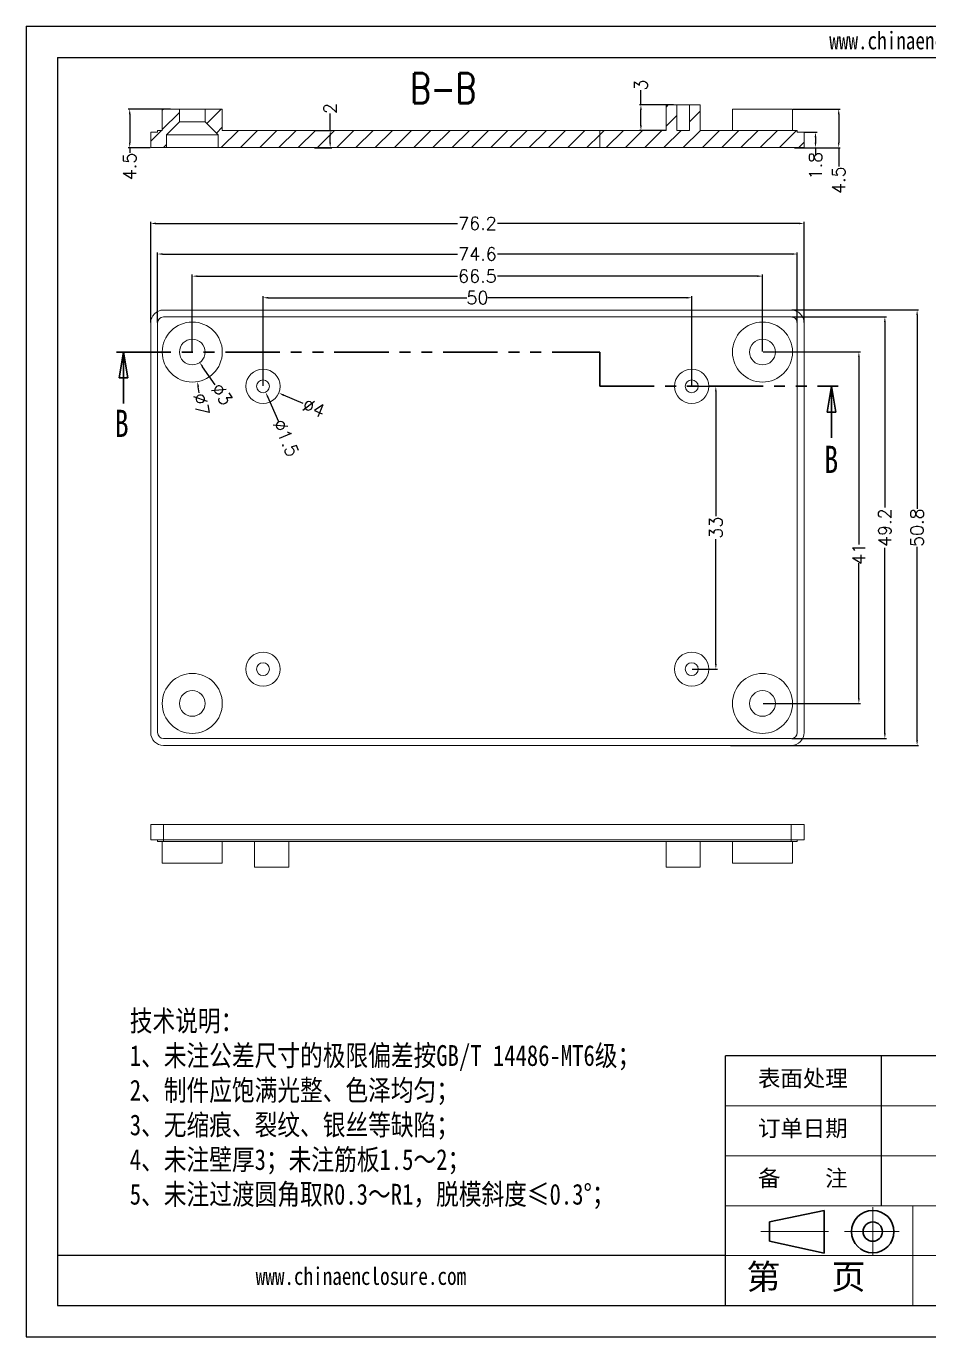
# Model space of a CAD drawing. Header units: inches. Extents: x 1066 to 1564, y 456 to 647.
# Drawn here: x 1348.2 to 1453.5, y 456.2 to 609.1 of the extents above; entities that cross this region are included whole.
import ezdxf

# ---------------------------------------------------------------- set-up
doc = ezdxf.new("R2010")
doc.units = ezdxf.units.IN
doc.linetypes.add('CENTER2', pattern=[28.575, 19.05, -3.175, 3.175, -3.175])
doc.linetypes.add('PHANTOM', pattern=[12.7, 6.35, -1.27, 1.27, -1.27, 1.27, -1.27])
doc.layers.add('文字', color=81, linetype='Continuous')
for name, color, linetype, lineweight in [('粗实线', 7, 'Continuous', 30), ('细实线', 3, 'Continuous', 9), ('细点划线', 2, 'CENTER2', 9)]:
    doc.layers.add(name, color=color, linetype=linetype, lineweight=lineweight)
doc.styles.add('SLDTEXTSTYLE0', font='TXT', dxfattribs={"width": 0.75})
doc.styles.add('SLDTEXTSTYLE3', font='TXT', dxfattribs={"width": 0.75, "bigfont": 'bigfont'})
doc.styles.get("Standard").update_dxf_attribs({"font": 'txt', "bigfont": 'gbcbig.shx'})
doc.styles.add('宋体', font='', dxfattribs={"width": 0.8, "height": 3.5})
doc.styles.get('宋体').set_extended_font_data('SimSun')
doc.dimstyles.new('2', dxfattribs={"dimtxt": 1.5, "dimasz": 0.6, "dimexe": 0.18, "dimexo": 0.0625, "dimgap": 0.09, "dimtad": 0, "dimdsep": 46, "dimtxsty": 'Standard', "dimcen": 0, "dimclrd": 3, "dimclre": 3, "dimadec": 0, "dimazin": 2, "dimtfac": 1, "dimtofl": 0, "dimtmove": 0, "dimatfit": 3, "dimfxl": 1, "dimtolj": 1, "dimtzin": 0, "dimarcsym": 0})
pattern_1 = [(45, (24.9562, -82.0224), (-1.122532, 1.122532), [])]

# ---------------------------------------------------------------- blocks, each defined once
blk = doc.blocks.new('_CLOSED')
at = {"color": 0, "linetype": 'ByBlock', "lineweight": -2}
for p, q in [((-1, 0.166667), (0, 0)), ((-1, 0.166667), (-1, -0.166667)), ((0, 0), (-1, -0.166667)), ((0, 0), (-1, 0))]:
    blk.add_line(p, q, dxfattribs=at)
blk = doc.blocks.new('*D42')
at = {"color": 3, "lineweight": -2}
for p, q in [((1437.65, 599.45), (1443.16, 599.45)), ((1442.98, 598.85), (1442.98, 595.55)), ((1439, 594.95), (1443.16, 594.95)), ((1442.98, 594.95), (1442.98, 592.75))]:
    blk.add_line(p, q, dxfattribs=at)
at = {"color": 3}
for points in [[(1442.88, 598.85), (1443.08, 598.85), (1442.98, 599.45)], [(1442.88, 595.55), (1443.08, 595.55), (1442.98, 594.95)]]:
    blk.add_solid(points, dxfattribs=at)
at = {"layer": 'Defpoints', "color": 0}
for p in [(1437.59, 599.45), (1442.98, 599.45), (1438.94, 594.95)]:
    blk.add_point(p, dxfattribs=at)
at = {"color": 0, "insert": (1442.98, 591.16), "char_height": 1.5, "attachment_point": 5, "rotation": 90}
blk.add_mtext('\\A1;4.5', dxfattribs=at)
blk = doc.blocks.new('*D43')
at = {"color": 3, "lineweight": -2}
for p, q in [((1439, 596.75), (1440.45, 596.75)), ((1437.84, 594.95), (1440.45, 594.95)), ((1440.27, 596.15), (1440.27, 595.55)), ((1440.27, 594.95), (1440.27, 594.19))]:
    blk.add_line(p, q, dxfattribs=at)
at = {"color": 3}
for points in [[(1440.17, 596.15), (1440.37, 596.15), (1440.27, 596.75)], [(1440.17, 595.55), (1440.37, 595.55), (1440.27, 594.95)]]:
    blk.add_solid(points, dxfattribs=at)
at = {"layer": 'Defpoints', "color": 0}
for p in [(1438.94, 596.75), (1440.27, 596.75), (1437.78, 594.95)]:
    blk.add_point(p, dxfattribs=at)
at = {"color": 0, "insert": (1440.27, 592.85), "char_height": 1.5, "attachment_point": 5, "rotation": 90}
blk.add_mtext('\\A1;1.8', dxfattribs=at)
blk = doc.blocks.new('*D44')
at = {"color": 3, "lineweight": -2}
for p, q in [((1383.67, 596.95), (1383.67, 598.93)), ((1381.83, 596.95), (1383.85, 596.95)), ((1381.83, 594.95), (1383.85, 594.95)), ((1383.67, 595.55), (1383.67, 596.35))]:
    blk.add_line(p, q, dxfattribs=at)
at = {"color": 3}
for points in [[(1383.57, 596.35), (1383.77, 596.35), (1383.67, 596.95)], [(1383.57, 595.55), (1383.77, 595.55), (1383.67, 594.95)]]:
    blk.add_solid(points, dxfattribs=at)
at = {"layer": 'Defpoints', "color": 0}
for p in [(1381.76, 596.95), (1383.67, 596.95), (1381.76, 594.95)]:
    blk.add_point(p, dxfattribs=at)
at = {"color": 0, "insert": (1383.67, 599.52), "char_height": 1.5, "attachment_point": 5, "rotation": 90}
blk.add_mtext('\\A1;2', dxfattribs=at)
blk = doc.blocks.new('*D45')
at = {"color": 3, "lineweight": -2}
for p, q in [((1419.91, 599.95), (1419.91, 601.66)), ((1423.71, 599.95), (1419.73, 599.95)), ((1419.91, 597.55), (1419.91, 599.35)), ((1422.78, 596.95), (1419.73, 596.95))]:
    blk.add_line(p, q, dxfattribs=at)
at = {"color": 3}
for points in [[(1419.81, 599.35), (1420.01, 599.35), (1419.91, 599.95)], [(1419.81, 597.55), (1420.01, 597.55), (1419.91, 596.95)]]:
    blk.add_solid(points, dxfattribs=at)
at = {"layer": 'Defpoints', "color": 0}
for p in [(1419.91, 599.95), (1423.78, 599.95), (1422.84, 596.95)]:
    blk.add_point(p, dxfattribs=at)
at = {"color": 0, "insert": (1419.91, 602.25), "char_height": 1.5, "attachment_point": 5, "rotation": 90}
blk.add_mtext('\\A1;3', dxfattribs=at)
blk = doc.blocks.new('*D46')
at = {"color": 3, "lineweight": -2}
for p, q in [((1365.03, 599.45), (1360.11, 599.45)), ((1360.29, 598.85), (1360.29, 595.55)), ((1362.68, 594.95), (1360.11, 594.95)), ((1360.29, 594.95), (1360.29, 594.35))]:
    blk.add_line(p, q, dxfattribs=at)
at = {"color": 3}
for points in [[(1360.19, 598.85), (1360.39, 598.85), (1360.29, 599.45)], [(1360.19, 595.55), (1360.39, 595.55), (1360.29, 594.95)]]:
    blk.add_solid(points, dxfattribs=at)
at = {"layer": 'Defpoints', "color": 0}
for p in [(1360.29, 599.45), (1365.09, 599.45), (1362.74, 594.95)]:
    blk.add_point(p, dxfattribs=at)
at = {"color": 0, "insert": (1360.29, 592.76), "char_height": 1.5, "attachment_point": 5, "rotation": 90}
blk.add_mtext('\\A1;4.5', dxfattribs=at)
blk = doc.blocks.new('*D47')
at = {"color": 3, "lineweight": -2}
for p, q in [((1367.59, 571.17), (1367.59, 580.14)), ((1368.19, 579.96), (1398.5, 579.96)), ((1433.49, 579.96), (1403.18, 579.96)), ((1434.09, 571.17), (1434.09, 580.14))]:
    blk.add_line(p, q, dxfattribs=at)
at = {"color": 3}
for points in [[(1368.19, 580.06), (1368.19, 579.86), (1367.59, 579.96)], [(1433.49, 580.06), (1433.49, 579.86), (1434.09, 579.96)]]:
    blk.add_solid(points, dxfattribs=at)
at = {"layer": 'Defpoints', "color": 0}
for p in [(1434.09, 579.96), (1367.59, 571.11), (1434.09, 571.11)]:
    blk.add_point(p, dxfattribs=at)
at = {"color": 0, "insert": (1400.84, 579.96), "char_height": 1.5, "attachment_point": 5}
blk.add_mtext('\\A1;66.5', dxfattribs=at)
blk = doc.blocks.new('*D48')
at = {"color": 3, "lineweight": -2}
for p, q in [((1362.74, 574.57), (1362.74, 586.29)), ((1363.34, 586.11), (1398.5, 586.11)), ((1438.34, 586.11), (1403.18, 586.11)), ((1438.94, 574.57), (1438.94, 586.29))]:
    blk.add_line(p, q, dxfattribs=at)
at = {"color": 3}
for points in [[(1363.34, 586.21), (1363.34, 586.01), (1362.74, 586.11)], [(1438.34, 586.21), (1438.34, 586.01), (1438.94, 586.11)]]:
    blk.add_solid(points, dxfattribs=at)
at = {"layer": 'Defpoints', "color": 0}
for p in [(1438.94, 586.11), (1362.74, 574.51), (1438.94, 574.51)]:
    blk.add_point(p, dxfattribs=at)
at = {"color": 0, "insert": (1400.84, 586.11), "char_height": 1.5, "attachment_point": 5}
blk.add_mtext('\\A1;76.2', dxfattribs=at)
blk = doc.blocks.new('*D49')
at = {"color": 3, "lineweight": -2}
for p, q in [((1375.84, 567.17), (1375.84, 577.62)), ((1376.44, 577.44), (1399.62, 577.44)), ((1425.24, 577.44), (1402.05, 577.44)), ((1425.84, 567.17), (1425.84, 577.62))]:
    blk.add_line(p, q, dxfattribs=at)
at = {"color": 3}
for points in [[(1376.44, 577.54), (1376.44, 577.34), (1375.84, 577.44)], [(1425.24, 577.54), (1425.24, 577.34), (1425.84, 577.44)]]:
    blk.add_solid(points, dxfattribs=at)
at = {"layer": 'Defpoints', "color": 0}
for p in [(1425.84, 577.44), (1375.84, 567.11), (1425.84, 567.11)]:
    blk.add_point(p, dxfattribs=at)
at = {"color": 0, "insert": (1400.84, 577.44), "char_height": 1.5, "attachment_point": 5}
blk.add_mtext('\\A1;50', dxfattribs=at)
blk = doc.blocks.new('*D50')
at = {"color": 3, "lineweight": -2}
for p, q in [((1437.5, 576.01), (1452.3, 576.01)), ((1452.12, 575.41), (1452.12, 552.82)), ((1452.12, 525.81), (1452.12, 548.39)), ((1430.35, 525.21), (1452.3, 525.21))]:
    blk.add_line(p, q, dxfattribs=at)
at = {"color": 3}
for points in [[(1452.02, 575.41), (1452.22, 575.41), (1452.12, 576.01)], [(1452.02, 525.81), (1452.22, 525.81), (1452.12, 525.21)]]:
    blk.add_solid(points, dxfattribs=at)
at = {"layer": 'Defpoints', "color": 0}
for p in [(1437.44, 576.01), (1430.29, 525.21), (1452.12, 525.21)]:
    blk.add_point(p, dxfattribs=at)
at = {"color": 0, "insert": (1452.12, 550.61), "char_height": 1.5, "attachment_point": 5, "rotation": 90}
blk.add_mtext('\\A1;50.8', dxfattribs=at)
blk = doc.blocks.new('*D51')
at = {"color": 3, "lineweight": -2}
for p, q in [((1434.15, 571.11), (1445.51, 571.11)), ((1445.33, 570.51), (1445.33, 548.65)), ((1445.33, 530.71), (1445.33, 546.47)), ((1434.15, 530.11), (1445.51, 530.11))]:
    blk.add_line(p, q, dxfattribs=at)
at = {"color": 3}
for points in [[(1445.23, 570.51), (1445.43, 570.51), (1445.33, 571.11)], [(1445.23, 530.71), (1445.43, 530.71), (1445.33, 530.11)]]:
    blk.add_solid(points, dxfattribs=at)
at = {"layer": 'Defpoints', "color": 0}
for p in [(1434.09, 571.11), (1445.33, 571.11), (1434.09, 530.11)]:
    blk.add_point(p, dxfattribs=at)
at = {"color": 0, "insert": (1445.33, 547.56), "char_height": 1.5, "attachment_point": 5, "rotation": 90}
blk.add_mtext('\\A1;41', dxfattribs=at)
blk = doc.blocks.new('*D52')
at = {"color": 3, "lineweight": -2}
for p, q in [((1425.9, 567.11), (1428.83, 567.11)), ((1428.65, 566.51), (1428.65, 551.95)), ((1428.65, 534.71), (1428.65, 549.27)), ((1425.9, 534.11), (1428.83, 534.11))]:
    blk.add_line(p, q, dxfattribs=at)
at = {"color": 3}
for points in [[(1428.55, 566.51), (1428.75, 566.51), (1428.65, 567.11)], [(1428.55, 534.71), (1428.75, 534.71), (1428.65, 534.11)]]:
    blk.add_solid(points, dxfattribs=at)
at = {"layer": 'Defpoints', "color": 0}
for p in [(1425.84, 567.11), (1428.65, 567.11), (1425.84, 534.11)]:
    blk.add_point(p, dxfattribs=at)
at = {"color": 0, "insert": (1428.65, 550.61), "char_height": 1.5, "attachment_point": 5, "rotation": 90}
blk.add_mtext('\\A1;33', dxfattribs=at)
blk = doc.blocks.new('*D53')
at = {"color": 3, "lineweight": -2}
blk.add_line((1380.53, 565.1), (1378.23, 566.09), dxfattribs=at)
at = {"color": 3}
blk.add_solid([(1378.27, 566.18), (1378.19, 565.99), (1377.68, 566.32)], dxfattribs=at)
at = {"layer": 'Defpoints', "color": 0}
for p in [(1374, 567.89), (1377.68, 566.32)]:
    blk.add_point(p, dxfattribs=at)
at = {"color": 0, "insert": (1381.76, 564.58), "char_height": 1.5, "attachment_point": 5, "rotation": 336.8989}
blk.add_mtext('\\A1;∅4', dxfattribs=at)
blk = doc.blocks.new('*D54')
at = {"color": 3, "lineweight": -2}
blk.add_line((1377.67, 562.98), (1376.39, 565.87), dxfattribs=at)
at = {"color": 3}
blk.add_solid([(1376.48, 565.91), (1376.3, 565.83), (1376.14, 566.42)], dxfattribs=at)
at = {"layer": 'Defpoints', "color": 0}
for p in [(1375.53, 567.79), (1376.14, 566.42)]:
    blk.add_point(p, dxfattribs=at)
at = {"color": 0, "insert": (1378.52, 561.07), "char_height": 1.5, "attachment_point": 5, "rotation": 293.9593}
blk.add_mtext('\\A1;∅1.5', dxfattribs=at)
blk = doc.blocks.new('*D63')
at = {"color": 3, "lineweight": -2}
blk.add_line((1368.4, 566.33), (1368.28, 567.06), dxfattribs=at)
at = {"color": 3}
blk.add_solid([(1368.38, 567.08), (1368.18, 567.05), (1368.18, 567.66)], dxfattribs=at)
at = {"layer": 'Defpoints', "color": 0}
for p in [(1367, 574.56), (1368.18, 567.66)]:
    blk.add_point(p, dxfattribs=at)
at = {"color": 0, "insert": (1368.63, 565.01), "char_height": 1.5, "attachment_point": 5, "rotation": 279.6785}
blk.add_mtext('\\A1;∅7', dxfattribs=at)
blk = doc.blocks.new('*D64')
at = {"color": 3, "lineweight": -2}
blk.add_line((1370.27, 567.27), (1368.79, 569.38), dxfattribs=at)
at = {"color": 3}
blk.add_solid([(1368.87, 569.44), (1368.71, 569.33), (1368.45, 569.88)], dxfattribs=at)
at = {"layer": 'Defpoints', "color": 0}
for p in [(1366.73, 572.33), (1368.45, 569.88)]:
    blk.add_point(p, dxfattribs=at)
at = {"color": 0, "insert": (1371.04, 566.17), "char_height": 1.5, "attachment_point": 5, "rotation": 304.9617}
blk.add_mtext('\\A1;∅3', dxfattribs=at)
blk = doc.blocks.new('*D66')
at = {"color": 3, "lineweight": -2}
for p, q in [((1363.54, 574.57), (1363.54, 582.72)), ((1438.14, 574.57), (1438.14, 582.72)), ((1364.14, 582.54), (1398.5, 582.54)), ((1437.54, 582.54), (1403.18, 582.54))]:
    blk.add_line(p, q, dxfattribs=at)
at = {"color": 3}
for points in [[(1364.14, 582.64), (1364.14, 582.44), (1363.54, 582.54)], [(1437.54, 582.64), (1437.54, 582.44), (1438.14, 582.54)]]:
    blk.add_solid(points, dxfattribs=at)
at = {"layer": 'Defpoints', "color": 0}
for p in [(1438.14, 582.54), (1363.54, 574.51), (1438.14, 574.51)]:
    blk.add_point(p, dxfattribs=at)
at = {"color": 0, "insert": (1400.84, 582.54), "char_height": 1.5, "attachment_point": 5}
blk.add_mtext('\\A1;74.6', dxfattribs=at)
blk = doc.blocks.new('*D67')
at = {"color": 3, "lineweight": -2}
for p, q in [((1437.5, 575.21), (1448.54, 575.21)), ((1448.36, 574.61), (1448.36, 552.95)), ((1448.36, 526.61), (1448.36, 548.27)), ((1437.5, 526.01), (1448.54, 526.01))]:
    blk.add_line(p, q, dxfattribs=at)
at = {"color": 3}
for points in [[(1448.26, 574.61), (1448.46, 574.61), (1448.36, 575.21)], [(1448.26, 526.61), (1448.46, 526.61), (1448.36, 526.01)]]:
    blk.add_solid(points, dxfattribs=at)
at = {"layer": 'Defpoints', "color": 0}
for p in [(1437.44, 575.21), (1448.36, 575.21), (1437.44, 526.01)]:
    blk.add_point(p, dxfattribs=at)
at = {"color": 0, "insert": (1448.36, 550.61), "char_height": 1.5, "attachment_point": 5, "rotation": 90}
blk.add_mtext('\\A1;49.2', dxfattribs=at)

msp = doc.modelspace()

# ---------------------------------------------------------------- hatches: boundary and pattern name
at = {"linetype": 'Continuous', "lineweight": 0}
h = msp.add_hatch(dxfattribs=at)
h.set_pattern_fill('ANSI31', color=4, scale=0.5, style=0)
h.set_pattern_definition(pattern_1)
h.paths.add_polyline_path([(1364.089, 596.952), (1363.539, 596.952), (1363.539, 596.752), (1362.739, 596.752), (1362.739, 594.952), (1364.589, 594.952), (1364.589, 596.452), (1366.089, 597.952), (1366.089, 599.452), (1364.089, 599.452)], flags=0)
h = msp.add_hatch(dxfattribs=at)
h.set_pattern_fill('ANSI31', color=4, scale=0.5, style=0)
h.set_pattern_definition(pattern_1)
h.paths.add_polyline_path([(1415.118, 596.952), (1371.089, 596.952), (1371.089, 599.452), (1369.089, 599.452), (1369.089, 597.952), (1370.589, 596.452), (1370.589, 594.952), (1415.118, 594.952)], flags=0)
h = msp.add_hatch(dxfattribs=at)
h.set_pattern_fill('ANSI31', color=4, scale=0.5, style=0)
h.set_pattern_definition(pattern_1)
h.paths.add_polyline_path([(1415.118, 596.952), (1415.118, 594.952), (1438.939, 594.952), (1438.939, 596.752), (1438.139, 596.752), (1438.139, 596.952), (1426.839, 596.952), (1426.839, 599.952), (1425.589, 599.952), (1425.589, 596.952), (1424.089, 596.952), (1424.089, 599.952), (1422.839, 599.952), (1422.839, 596.952)], flags=0)

# ---------------------------------------------------------------- linework, layer by layer
for p, q in [((1348.218, 609.121), (1564.478, 609.121)), ((1348.218, 609.121), (1348.218, 456.21)), ((1351.859, 605.48), (1560.837, 605.48)), ((1351.859, 605.48), (1351.859, 459.85)), ((1473.46, 488.976), (1429.771, 488.976)), ((1429.771, 459.85), (1429.771, 488.976)), ((1447.974, 471.501), (1447.974, 488.976)), ((1429.771, 465.676), (1351.859, 465.676)), ((1351.859, 459.85), (1560.837, 459.85)), ((1348.218, 456.21), (1564.478, 456.21))]:
    msp.add_line(p, q)
at = {"color": 7, "linetype": 'Continuous', "lineweight": 15}
for p, q in [((1364.089, 596.952), (1364.089, 599.452)), ((1366.089, 599.452), (1364.089, 599.452)), ((1366.089, 597.952), (1366.089, 599.452)), ((1369.089, 599.452), (1366.089, 599.452)), ((1369.089, 599.452), (1369.089, 597.952)), ((1371.089, 599.452), (1369.089, 599.452)), ((1371.089, 599.452), (1371.089, 596.952)), ((1422.839, 599.952), (1422.839, 596.952)), ((1424.089, 599.952), (1422.839, 599.952)), ((1424.089, 599.952), (1424.089, 596.952)), ((1424.089, 599.952), (1425.589, 599.952)), ((1425.589, 596.952), (1425.589, 599.952)), ((1426.839, 599.952), (1425.589, 599.952)), ((1426.839, 596.952), (1426.839, 599.952)), ((1430.589, 599.452), (1430.589, 596.952)), ((1437.589, 599.452), (1430.589, 599.452)), ((1437.589, 596.952), (1437.589, 599.452)), ((1364.589, 596.452), (1366.089, 597.952)), ((1366.089, 597.952), (1369.089, 597.952)), ((1369.089, 597.952), (1370.589, 596.452)), ((1362.739, 594.952), (1362.739, 596.752)), ((1363.539, 596.752), (1362.739, 596.752)), ((1363.539, 596.952), (1363.539, 596.752)), ((1363.539, 596.952), (1364.089, 596.952)), ((1364.589, 594.952), (1364.589, 596.452)), ((1370.589, 596.452), (1364.589, 596.452)), ((1370.589, 596.452), (1370.589, 594.952)), ((1371.089, 596.952), (1415.118, 596.952)), ((1415.118, 596.952), (1422.839, 596.952)), ((1415.118, 596.952), (1415.118, 594.952)), ((1424.089, 596.952), (1425.589, 596.952)), ((1426.839, 596.952), (1438.139, 596.952)), ((1438.139, 596.752), (1438.139, 596.952)), ((1438.939, 596.752), (1438.139, 596.752)), ((1438.939, 596.752), (1438.939, 594.952)), ((1362.739, 594.952), (1364.589, 594.952)), ((1370.589, 594.952), (1364.589, 594.952)), ((1370.589, 594.952), (1415.118, 594.952)), ((1415.118, 594.952), (1438.939, 594.952)), ((1437.439, 576.005), (1364.239, 576.005)), ((1437.439, 575.205), (1364.239, 575.205)), ((1362.739, 574.505), (1362.739, 526.705)), ((1363.539, 574.505), (1363.539, 526.705)), ((1438.139, 526.705), (1438.139, 574.505)), ((1438.939, 526.705), (1438.939, 574.505)), ((1364.239, 526.005), (1437.439, 526.005)), ((1364.239, 525.205), (1437.439, 525.205)), ((1362.739, 514.185), (1362.739, 515.985)), ((1362.739, 515.985), (1364.239, 515.985)), ((1364.239, 515.985), (1364.239, 514.185)), ((1437.439, 515.985), (1364.239, 515.985)), ((1437.439, 514.185), (1437.439, 515.985)), ((1437.439, 515.985), (1438.939, 515.985)), ((1438.939, 515.985), (1438.939, 514.185)), ((1364.239, 514.185), (1362.739, 514.185)), ((1363.539, 514.185), (1363.539, 513.985)), ((1364.239, 513.985), (1363.539, 513.985)), ((1364.089, 513.985), (1364.089, 511.485)), ((1437.439, 514.185), (1364.239, 514.185)), ((1364.239, 514.185), (1364.239, 513.985)), ((1437.439, 513.985), (1364.239, 513.985)), ((1371.089, 511.485), (1371.089, 513.985)), ((1374.839, 513.985), (1374.839, 510.985)), ((1378.839, 510.985), (1378.839, 513.985)), ((1422.839, 513.985), (1422.839, 510.985)), ((1426.839, 510.985), (1426.839, 513.985)), ((1430.589, 513.985), (1430.589, 511.485)), ((1438.939, 514.185), (1437.439, 514.185)), ((1437.439, 514.185), (1437.439, 513.985)), ((1438.139, 513.985), (1437.439, 513.985)), ((1437.589, 511.485), (1437.589, 513.985)), ((1438.139, 514.185), (1438.139, 513.985)), ((1371.089, 511.485), (1364.089, 511.485)), ((1378.839, 510.985), (1374.839, 510.985)), ((1422.839, 510.985), (1426.839, 510.985)), ((1430.589, 511.485), (1437.589, 511.485))]:
    msp.add_line(p, q, dxfattribs=at)
at = {"color": 1, "linetype": 'PHANTOM', "lineweight": 30}
for p, q in [((1358.746, 571.105), (1415.118, 571.105)), ((1415.118, 571.105), (1415.118, 567.105)), ((1415.118, 567.105), (1442.931, 567.105))]:
    msp.add_line(p, q, dxfattribs=at)
at = {"color": 7, "linetype": 'Continuous', "lineweight": 30}
for p, q in [((1359.567, 565.105), (1359.567, 571.105)), ((1442.128, 561.105), (1442.128, 567.105))]:
    msp.add_line(p, q, dxfattribs=at)
at = {"color": 7, "linetype": 'Continuous', "lineweight": 15}
for centre, radius in [((1367.589, 571.105), 3.5), ((1434.089, 571.105), 3.5), ((1367.589, 571.105), 1.5), ((1434.089, 571.105), 1.5), ((1375.839, 567.105), 2), ((1425.839, 567.105), 2), ((1375.839, 567.105), 0.75), ((1425.839, 567.105), 0.75), ((1375.839, 534.105), 2), ((1425.839, 534.105), 2), ((1375.839, 534.105), 0.75), ((1425.839, 534.105), 0.75), ((1367.589, 530.105), 3.5), ((1434.089, 530.105), 3.5), ((1367.589, 530.105), 1.5), ((1434.089, 530.105), 1.5)]:
    msp.add_circle(centre, radius, dxfattribs=at)
for centre, radius, start, end in [((1364.239, 574.505), 1.5, 90, 180), ((1364.239, 574.505), 0.7, 90, 180), ((1437.439, 574.505), 1.5, 0, 90), ((1437.439, 574.505), 0.7, 0, 90), ((1364.239, 526.705), 1.5, 180, 270), ((1364.239, 526.705), 0.7, 180, 270), ((1437.439, 526.705), 0.7, 270, 0), ((1437.439, 526.705), 1.5, 270, 0)]:
    msp.add_arc(centre, radius, start, end, dxfattribs=at)
at = {"layer": '粗实线', "color": 7}
for p, q in [((1441.283, 470.956), (1434.919, 469.607)), ((1434.919, 469.607), (1434.919, 467.356)), ((1441.283, 470.956), (1441.283, 465.968)), ((1434.919, 467.356), (1441.283, 465.968))]:
    msp.add_line(p, q, dxfattribs=at)
for radius in [2.475, 1.125]:
    msp.add_circle((1446.948, 468.481), radius, dxfattribs=at)
at = {"layer": '细实线', "color": 7}
for p, q in [((1473.46, 483.151), (1429.771, 483.151)), ((1473.46, 477.326), (1429.771, 477.326)), ((1560.837, 471.501), (1429.771, 471.501)), ((1451.615, 471.501), (1451.615, 459.85)), ((1473.46, 465.676), (1429.771, 465.676))]:
    msp.add_line(p, q, dxfattribs=at)
at = {"layer": '细点划线', "color": 7}
for p, q in [((1446.948, 471.33), (1446.948, 465.676)), ((1433.904, 468.481), (1441.771, 468.481)), ((1443.639, 468.481), (1450.034, 468.481))]:
    msp.add_line(p, q, dxfattribs=at)

# ---------------------------------------------------------------- block references
at = {"color": 7, "linetype": 'Continuous', "lineweight": 30, "xscale": 3, "yscale": 3, "zscale": 0.5, "rotation": 90}
for p in [(1359.567, 571.105), (1442.128, 567.105)]:
    msp.add_blockref('_CLOSED', p, dxfattribs=at)

# ---------------------------------------------------------------- texts
at = {"color": 0, "linetype": 'Continuous', "lineweight": 0, "insert": (1396.844, 603.63), "char_height": 3.5, "attachment_point": 2, "style": 'SLDTEXTSTYLE3'}
msp.add_mtext('B-B', dxfattribs=at)
at = {"color": 7, "linetype": 'Continuous', "char_height": 3.175, "attachment_point": 1, "style": 'SLDTEXTSTYLE0'}
for insert in [(1358.547, 564.369), (1441.304, 560.168)]:
    msp.add_mtext('B', dxfattribs=dict(at, insert=insert))
at = {"char_height": 1.91571, "width": 1088.7948, "attachment_point": 1}
for s, insert in [('{\\fSimHei|b0|i0|c134|p49;表面处理}', (1433.57, 487.323)), ('{\\fSimHei|b0|i0|c134|p49;订单日期}', (1433.57, 481.498)), ('{\\fSimHei|b0|i0|c134|p49;备    注}', (1433.57, 475.673))]:
    msp.add_mtext(s, dxfattribs=dict(at, insert=insert))
at = {"layer": '文字', "color": 0, "attachment_point": 1, "style": '宋体'}
for s, insert, char_height, width in [('www.chinaenclosure.com', (1441.879, 608.473), 2.05047, 36.02471), ('{\\H1.111x;技术说明：\\P1、未注公差尺寸的极限偏差按GB/T 14486-MT6级；\\P2、制件应饱满光整、色泽均匀；\\P3、无缩痕、裂纹、银丝等缺陷；\\P4、未注壁厚3；未注筋板1.5～2；\\P5、未注过渡圆角取R0.3～R1，脱模斜度≤0.3%%D；}', (1360.293, 494.286), 2.18444, 85.59723), ('www.chinaenclosure.com', (1374.983, 464.315), 2.05047, 36.02471)]:
    msp.add_mtext(s, dxfattribs=dict(at, insert=insert, char_height=char_height, width=width))
at = {"layer": '细实线', "color": 7, "insert": (1432.222, 464.674), "char_height": 2.91259, "width": 21.84445, "attachment_point": 1}
msp.add_mtext('{\\fSimSun|b0|i0|c134|p54;第   页}', dxfattribs=at)

# ---------------------------------------------------------------- dimensions: what is measured, and where the dimension line sits
for base, p1, p2, picture, middle in [((1419.913, 599.952), (1422.839, 596.952), (1423.776, 599.952), '*D45', (1419.913, 602.251)), ((1360.287, 599.452), (1362.739, 594.952), (1365.089, 599.452), '*D46', (1360.287, 592.762)), ((1383.668, 596.952), (1381.763, 594.952), (1381.763, 596.952), '*D44', (1383.668, 599.525)), ((1442.978, 599.452), (1438.939, 594.952), (1437.589, 599.452), '*D42', (1442.978, 591.156)), ((1440.271, 596.752), (1437.779, 594.952), (1438.939, 596.752), '*D43', (1440.271, 592.851)), ((1452.12, 525.205), (1437.439, 576.005), (1430.289, 525.205), '*D50', (1452.12, 550.605)), ((1445.333, 571.105), (1434.089, 530.105), (1434.089, 571.105), '*D51', (1445.333, 547.563))]:
    dim = msp.add_linear_dim(base=base, p1=p1, p2=p2, angle=90, dimstyle='2')
    dim.commit()
    dim.dimension.update_dxf_attribs({"geometry": picture, "text_midpoint": middle, "dimtype": 160})
for base, p1, p2, picture, middle in [((1438.939, 586.106), (1362.739, 574.505), (1438.939, 574.505), '*D48', (1400.839, 586.106)), ((1438.139, 582.536), (1363.539, 574.505), (1438.139, 574.505), '*D66', (1400.839, 582.536)), ((1434.089, 579.957), (1367.589, 571.105), (1434.089, 571.105), '*D47', (1400.839, 579.957)), ((1425.839, 577.441), (1375.839, 567.105), (1425.839, 567.105), '*D49', (1400.839, 577.441))]:
    dim = msp.add_linear_dim(base=base, p1=p1, p2=p2, dimstyle='2')
    dim.commit()
    dim.dimension.update_dxf_attribs({"geometry": picture, "text_midpoint": middle, "dimtype": 160})
for base, p1, p2, picture, middle in [((1448.364, 575.205), (1437.439, 526.005), (1437.439, 575.205), '*D67', (1448.364, 550.605)), ((1428.654, 567.105), (1425.839, 534.105), (1425.839, 567.105), '*D52', (1428.654, 550.605))]:
    dim = msp.add_linear_dim(base=base, p1=p1, p2=p2, angle=90, dimstyle='2')
    dim.commit()
    dim.dimension.update_dxf_attribs({"geometry": picture, "text_midpoint": middle})
for p1, p2, picture, middle in [((1367, 574.555), (1368.177, 567.655), '*D63', (1368.628, 565.01)), ((1366.729, 572.335), (1368.448, 569.876), '*D64', (1371.037, 566.174)), ((1373.999, 567.89), (1377.678, 566.321), '*D53', (1381.762, 564.579)), ((1375.534, 567.791), (1376.143, 566.42), '*D54', (1378.52, 561.073))]:
    dim = msp.add_diameter_dim_2p(p1=p1, p2=p2, dimstyle='2')
    dim.commit()
    dim.dimension.update_dxf_attribs({"geometry": picture, "text_midpoint": middle, "dimtype": 163})

doc.saveas('drawing.dxf')
